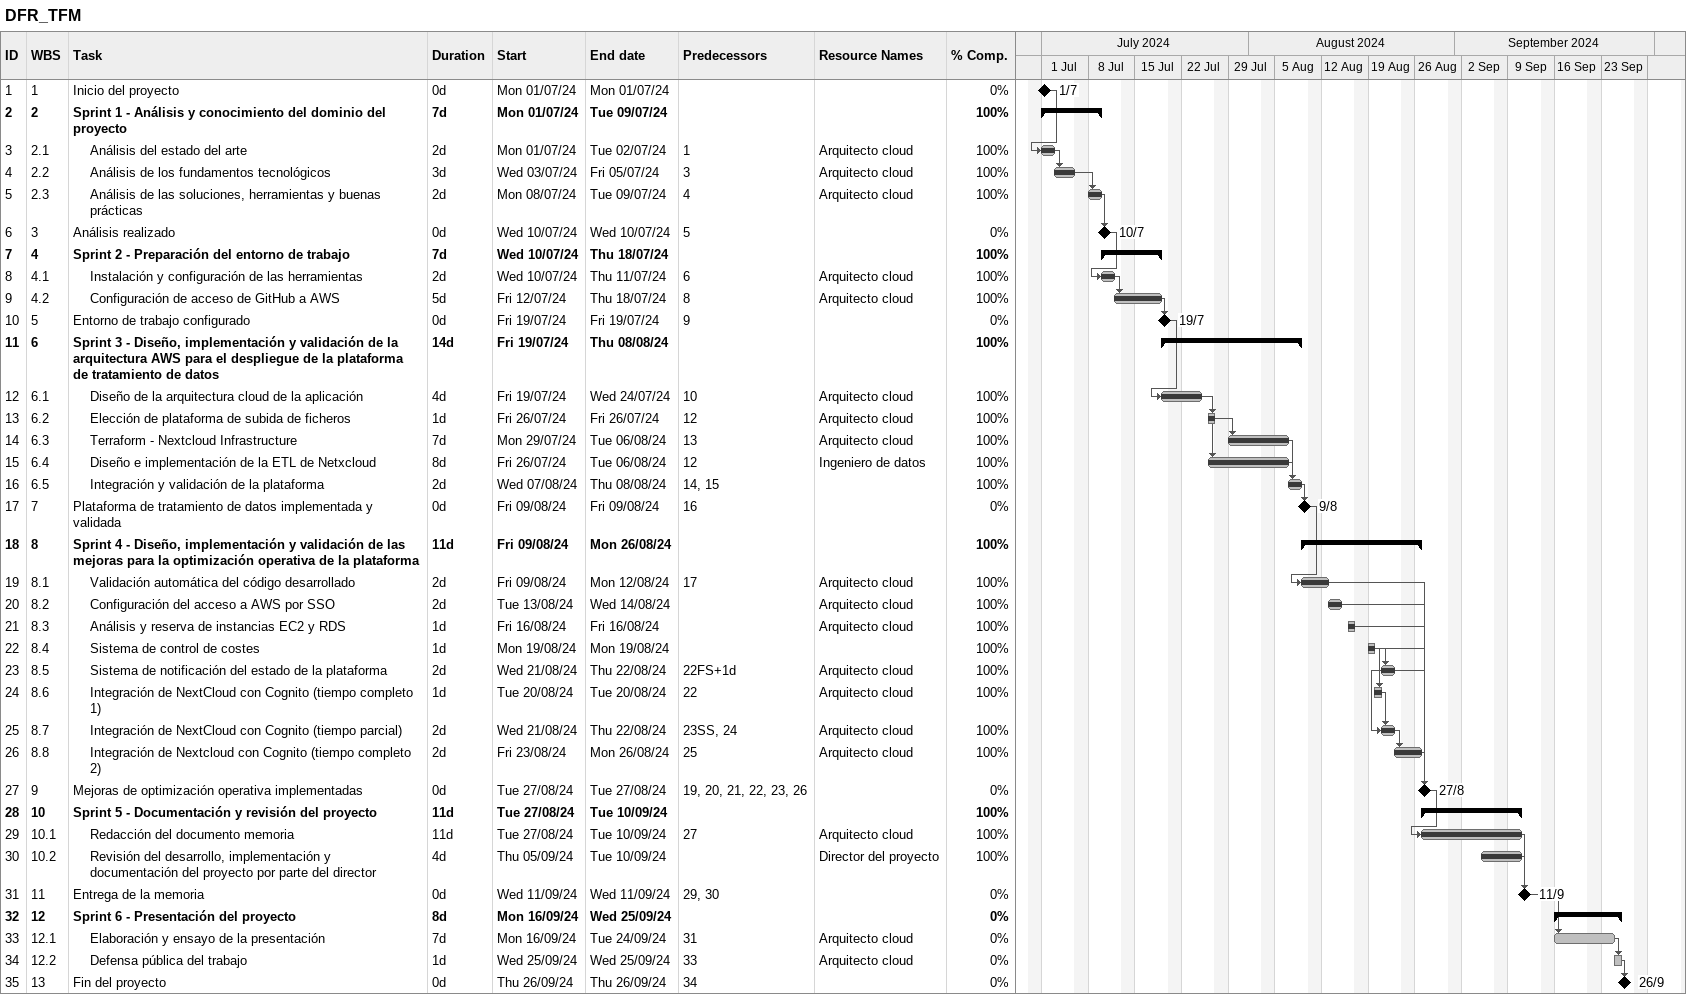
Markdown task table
DFR_TFM

| ID | WBS | Task | Duration | Start | Finish | Predecessors | Resources | % complete |
|---|---|---|---|---|---|---|---|---|
| 1 | 1 | Inicio del proyecto | 0d | 2024-07-01 | 2024-07-01 |  |  | 0 |
| 2 | 2 | **Sprint 1 - Análisis y conocimiento del dominio del proyecto** | 7d | 2024-07-01 | 2024-07-09 |  |  | 100 |
| 3 | 2.1 | Análisis del estado del arte | 2d | 2024-07-01 | 2024-07-02 | 1 | Arquitecto cloud | 100 |
| 4 | 2.2 | Análisis de los fundamentos tecnológicos | 3d | 2024-07-03 | 2024-07-05 | 3 | Arquitecto cloud | 100 |
| 5 | 2.3 | Análisis de las soluciones, herramientas y buenas prácticas | 2d | 2024-07-08 | 2024-07-09 | 4 | Arquitecto cloud | 100 |
| 6 | 3 | Análisis realizado | 0d | 2024-07-10 | 2024-07-10 | 5 |  | 0 |
| 7 | 4 | **Sprint 2 - Preparación del entorno de trabajo** | 7d | 2024-07-10 | 2024-07-18 |  |  | 100 |
| 8 | 4.1 | Instalación y configuración de las herramientas | 2d | 2024-07-10 | 2024-07-11 | 6 | Arquitecto cloud | 100 |
| 9 | 4.2 | Configuración de acceso de GitHub a AWS | 5d | 2024-07-12 | 2024-07-18 | 8 | Arquitecto cloud | 100 |
| 10 | 5 | Entorno de trabajo configurado | 0d | 2024-07-19 | 2024-07-19 | 9 |  | 0 |
| 11 | 6 | **Sprint 3 - Diseño, implementación y validación de la arquitectura AWS para el despliegue de la plataforma de tratamiento de datos** | 14d | 2024-07-19 | 2024-08-08 |  |  | 100 |
| 12 | 6.1 | Diseño de la arquitectura cloud de la aplicación | 4d | 2024-07-19 | 2024-07-24 | 10 | Arquitecto cloud | 100 |
| 13 | 6.2 | Elección de plataforma de subida de ficheros | 1d | 2024-07-26 | 2024-07-26 | 12 | Arquitecto cloud | 100 |
| 14 | 6.3 | Terraform - Nextcloud Infrastructure | 7d | 2024-07-29 | 2024-08-06 | 13 | Arquitecto cloud | 100 |
| 15 | 6.4 | Diseño e implementación de la ETL de Netxcloud | 8d | 2024-07-26 | 2024-08-06 | 12 | Ingeniero de datos | 100 |
| 16 | 6.5 | Integración y validación de la plataforma | 2d | 2024-08-07 | 2024-08-08 | 14, 15 |  | 100 |
| 17 | 7 | Plataforma de tratamiento de datos implementada y validada | 0d | 2024-08-09 | 2024-08-09 | 16 |  | 0 |
| 18 | 8 | **Sprint 4 - Diseño, implementación y validación de las mejoras para la optimización operativa de la plataforma** | 11d | 2024-08-09 | 2024-08-26 |  |  | 100 |
| 19 | 8.1 | Validación automática del código desarrollado | 2d | 2024-08-09 | 2024-08-12 | 17 | Arquitecto cloud | 100 |
| 20 | 8.2 | Configuración del acceso a AWS por SSO | 2d | 2024-08-13 | 2024-08-14 |  | Arquitecto cloud | 100 |
| 21 | 8.3 | Análisis y reserva de instancias EC2 y RDS | 1d | 2024-08-16 | 2024-08-16 |  | Arquitecto cloud | 100 |
| 22 | 8.4 | Sistema de control de costes | 1d | 2024-08-19 | 2024-08-19 |  |  | 100 |
| 23 | 8.5 | Sistema de notificación del estado de la plataforma | 2d | 2024-08-21 | 2024-08-22 | 22FS+1d | Arquitecto cloud | 100 |
| 24 | 8.6 | Integración de NextCloud con Cognito (tiempo completo 1) | 1d | 2024-08-20 | 2024-08-20 | 22 | Arquitecto cloud | 100 |
| 25 | 8.7 | Integración de NextCloud con Cognito (tiempo parcial) | 2d | 2024-08-21 | 2024-08-22 | 23SS, 24 | Arquitecto cloud | 100 |
| 26 | 8.8 | Integración de Nextcloud con Cognito (tiempo completo 2) | 2d | 2024-08-23 | 2024-08-26 | 25 | Arquitecto cloud | 100 |
| 27 | 9 | Mejoras de optimización operativa implementadas | 0d | 2024-08-27 | 2024-08-27 | 19, 20, 21, 22, 23, 26 |  | 0 |
| 28 | 10 | **Sprint 5 - Documentación y revisión del proyecto** | 11d | 2024-08-27 | 2024-09-10 |  |  | 100 |
| 29 | 10.1 | Redacción del documento memoria | 11d | 2024-08-27 | 2024-09-10 | 27 | Arquitecto cloud | 100 |
| 30 | 10.2 | Revisión del desarrollo, implementación y documentación del proyecto por parte del director | 4d | 2024-09-05 | 2024-09-10 |  | Director del proyecto | 100 |
| 31 | 11 | Entrega de la memoria | 0d | 2024-09-11 | 2024-09-11 | 29, 30 |  | 0 |
| 32 | 12 | **Sprint 6 - Presentación del proyecto** | 8d | 2024-09-16 | 2024-09-25 |  |  | 0 |
| 33 | 12.1 | Elaboración y ensayo de la presentación | 7d | 2024-09-16 | 2024-09-24 | 31 | Arquitecto cloud | 0 |
| 34 | 12.2 | Defensa pública del trabajo | 1d | 2024-09-25 | 2024-09-25 | 33 | Arquitecto cloud | 0 |
| 35 | 13 | Fin del proyecto | 0d | 2024-09-26 | 2024-09-26 | 34 |  | 0 |
